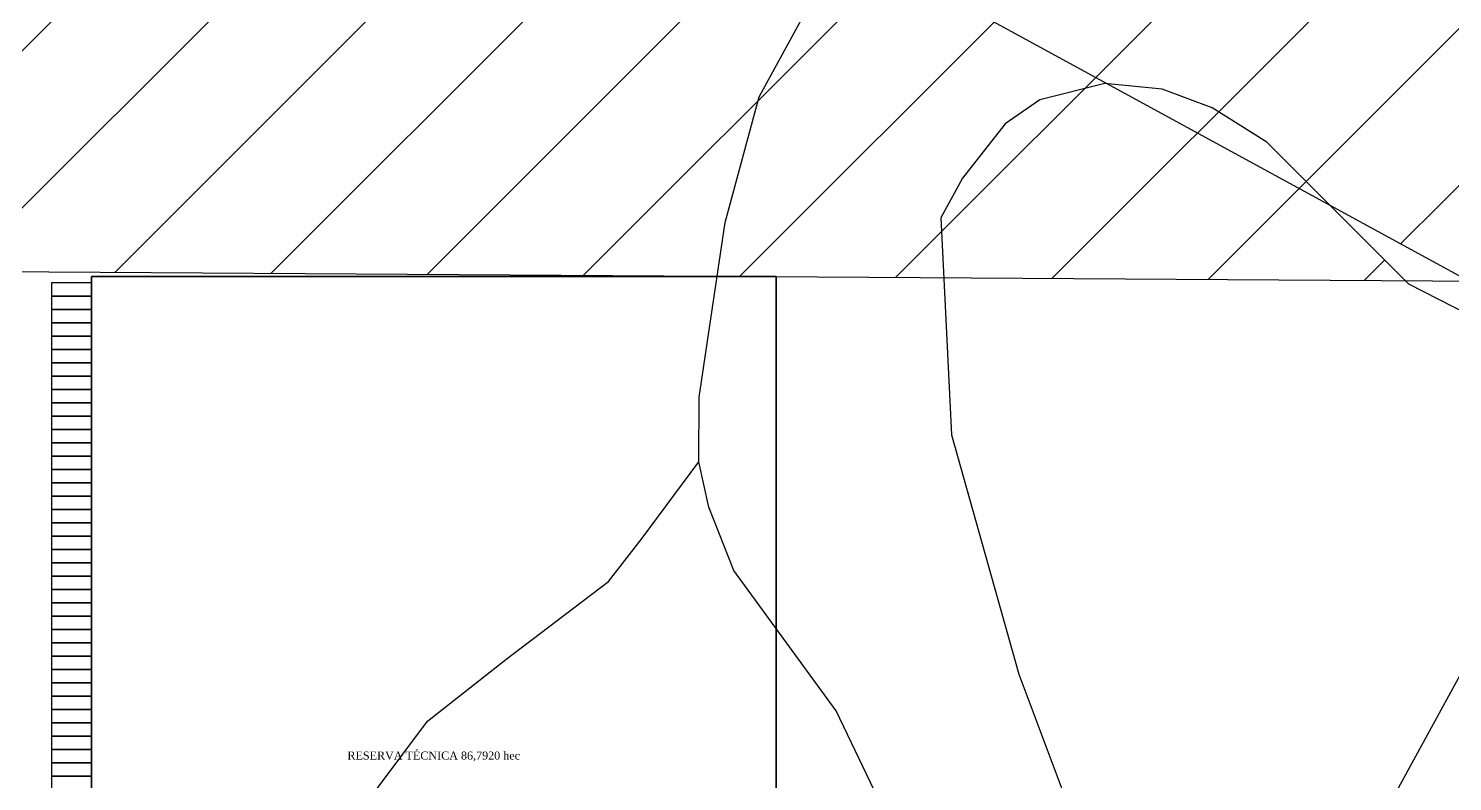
# Model space of a CAD drawing. Extents: x 1140139 to 1163904, y 18967063 to 18979615.
# Drawn here: x 1154172 to 1155773, y 18975969 to 18976816 of the extents above; entities that cross this region are included whole.
import ezdxf
from ezdxf.enums import TextEntityAlignment as Align

# ---------------------------------------------------------------- set-up
doc = ezdxf.new("R2010")
doc.units = 0
doc.header["$MEASUREMENT"] = 0
doc.layers.get('0').update_dxf_attribs({"linetype": 'CONTINUOUS'})
for name, color, linetype in [('LEVEL_1', 19, 'CONTINUOUS'), ('LEVEL_13', 19, 'CONTINUOUS'), ('LEVEL_2', 19, 'CONTINUOUS'), ('PENA01', 2, 'CONTINUOUS'), ('QUADRAS', 7, 'CONTINUOUS'), ('TEXT', 7, 'CONTINUOUS'), ('VIEW', 7, 'CONTINUOUS')]:
    doc.layers.add(name, color=color, linetype=linetype)
doc.styles.add('RUASEQUADRAS', font='dutch.ttf')

msp = doc.modelspace()

# ---------------------------------------------------------------- hatches: boundary and pattern name
h = msp.add_hatch()
h.set_pattern_fill('ANSI31', color=3, scale=1000, style=0)
h.paths.add_polyline_path([(1156687.664, 18977119.011), (1156422.982, 18977095.83), (1156480.242, 18977034.026), (1156511.575, 18976988.911), (1156516.996, 18976896.4), (1156540.461, 18976816.41), (1156594.107, 18976719.919), (1156677.576, 18976657.49), (1156774.734, 18976548.401), (1156789.323, 18976525.708), (1157448.958, 18976521.486), (1157448.958, 18977413.726), (1156930.436, 18977204.542)])
h.paths.add_polyline_path([(1156540.461, 18976816.41), (1156516.996, 18976896.4), (1156511.575, 18976988.911), (1156480.242, 18977034.026), (1156422.982, 18977095.83), (1156341.064, 18977111.457), (1156023.477, 18976530.61), (1156789.323, 18976525.708), (1156774.734, 18976548.401), (1156677.576, 18976657.49), (1156594.107, 18976719.919)])
h.paths.add_polyline_path([(1156022.341, 18977202.953), (1155962.383, 18977246.93), (1155831.936, 18977407.801), (1155800.195, 18977333.864), (1155748.013, 18977289.638), (1155687.209, 18977250.127), (1155586.803, 18977209.883), (1155428.748, 18977156.385), (1155389.9, 18977116.062), (1155359.675, 18977071.024), (1155318.071, 18977015.419), (1155277.669, 18976992.737), (1155192.552, 18976949.728), (1155117.827, 18976900.42), (1155791.469, 18976532.095), (1156023.477, 18976530.61), (1156341.064, 18977111.457), (1156265.774, 18977125.819), (1156082.699, 18977169.952)])
h.paths.add_polyline_path([(1155117.827, 18976900.42), (1155192.552, 18976949.728), (1155277.669, 18976992.737), (1155318.071, 18977015.419), (1155359.675, 18977071.024), (1155389.9, 18977116.062), (1155428.748, 18977156.385), (1155586.803, 18977209.883), (1155687.209, 18977250.127), (1155748.013, 18977289.638), (1155800.195, 18977333.864), (1155831.936, 18977407.801), (1155805.36, 18977523.072), (1155808.963, 18977621.842), (1155789.054, 18977739.064), (1155764.387, 18977786.131), (1155724.031, 18977824.987), (1155647.582, 18977838.803), (1155553.489, 18977851.073), (1155476.295, 18977866.154), (1155400.647, 18977901.918), (1155335.224, 18977976.866), (1155241.268, 18978173.751), (1155180.155, 18978246.343), (1155132.731, 18978272.272), (1155080.196, 18978278.611), (1154988.411, 18978233.652), (1154807.6, 18978159.017), (1154739.373, 18978157.144), (1154564.52, 18978185.588), (1154481.405, 18978197.453), (1154412.779, 18978184.605), (1154376.287, 18978148.591), (1154344.107, 18978110.219), (1154267.612, 18978062.498), (1154134.671, 18978034.445), (1153949.029, 18977957.011), (1153680.744, 18977835.06), (1153585.049, 18977803.432), (1153457.661, 18977808.143)])
h.paths.add_polyline_path([(1153457.661, 18977808.143), (1153420.374, 18977809.522), (1153271.788, 18977834.796), (1153124.805, 18977903.969), (1152852.039, 18978081.09), (1152715.171, 18978214.111), (1151788.008, 18978721.053), (1151717.548, 18978662.933), (1151523.756, 18978533.831), (1151505.31, 18978510.337), (1151495.086, 18978471.154), (1151528.776, 18978430.347), (1151593.445, 18978394.988), (1151620.468, 18978352.229), (1151608.689, 18978330.686), (1151574.953, 18978309.955), (1151526.728, 18978313.937), (1151351.475, 18978331.406), (1151295.027, 18978351.075), (1151213.113, 18978395.863), (1151186.09, 18978438.622), (1151131.245, 18978502.19), (1151084.621, 18978550.069), (1151026.619, 18978587.379), (1150986.262, 18978626.234), (1150948.308, 18978730.937), (1150873.507, 18978850.189), (1150810.038, 18978918.472), (1150620.342, 18979022.191), (1150451.045, 18979127.339), (1150337.751, 18979155.705), (1150256.191, 18979149.929), (1150202.053, 18979112.37), (1150092.979, 18979015.301), (1149993.727, 18978946.442), (1149941.053, 18978955.962), (1149941.053, 18976569.542), (1154946.488, 18976537.504), (1154955.463, 18976598.047), (1154993.602, 18976739.497), (1155057.208, 18976855.83), (1155113.702, 18976897.698), (1155117.827, 18976900.42)])
h.paths.add_polyline_path([(1155720.424, 18976532.55), (1155671.252, 18976581.803), (1155636.028, 18976617.085), (1155117.827, 18976900.42), (1155113.702, 18976897.698), (1155057.208, 18976855.83), (1154993.602, 18976739.497), (1154955.463, 18976598.047), (1154946.488, 18976537.504)])
h.paths.add_polyline_path([(1152268.205, 18978871.148), (1152202.827, 18979007.635), (1152181.671, 18979030.396), (1152109.534, 18979041.855), (1152055.797, 18979015.269), (1151987.125, 18978940.884), (1151952.188, 18978887.229), (1151880.76, 18978797.56), (1151788.008, 18978721.053), (1152715.171, 18978214.111), (1152654.566, 18978273.012), (1152446.562, 18978537.852)], flags=17)
h.paths.add_polyline_path([(1152721.502, 18976970.108), (1154341.393, 18976970.108), (1154341.393, 18977039.715), (1152721.502, 18977039.715)], flags=24)

# ---------------------------------------------------------------- linework, layer by layer
for points in [[(1154242.81, 18976514.91), (1154242.81, 18976529.91), (1154197.81, 18976529.91), (1154197.81, 18976514.91)], [(1154242.81, 18976499.91), (1154242.81, 18976514.91), (1154197.81, 18976514.91), (1154197.81, 18976499.91)], [(1154242.81, 18976484.91), (1154242.81, 18976499.91), (1154197.81, 18976499.91), (1154197.81, 18976484.91)], [(1154242.81, 18976469.91), (1154242.81, 18976484.91), (1154197.81, 18976484.91), (1154197.81, 18976469.91)], [(1154242.81, 18976454.91), (1154242.81, 18976469.91), (1154197.81, 18976469.91), (1154197.81, 18976454.91)], [(1154242.81, 18976439.91), (1154242.81, 18976454.91), (1154197.81, 18976454.91), (1154197.81, 18976439.91)], [(1154242.81, 18976424.91), (1154242.81, 18976439.91), (1154197.81, 18976439.91), (1154197.81, 18976424.91)], [(1154242.81, 18976409.91), (1154242.81, 18976424.91), (1154197.81, 18976424.91), (1154197.81, 18976409.91)], [(1154242.81, 18976394.91), (1154242.81, 18976409.91), (1154197.81, 18976409.91), (1154197.81, 18976394.91)], [(1154242.81, 18976379.91), (1154242.81, 18976394.91), (1154197.81, 18976394.91), (1154197.81, 18976379.91)], [(1154242.81, 18976364.91), (1154242.81, 18976379.91), (1154197.81, 18976379.91), (1154197.81, 18976364.91)], [(1154242.81, 18976349.91), (1154242.81, 18976364.91), (1154197.81, 18976364.91), (1154197.81, 18976349.91)], [(1154242.81, 18976334.91), (1154242.81, 18976349.91), (1154197.81, 18976349.91), (1154197.81, 18976334.91)], [(1154242.81, 18976319.91), (1154242.81, 18976334.91), (1154197.81, 18976334.91), (1154197.81, 18976319.91)], [(1154242.81, 18976304.91), (1154242.81, 18976319.91), (1154197.81, 18976319.91), (1154197.81, 18976304.91)], [(1154242.81, 18976289.91), (1154242.81, 18976304.91), (1154197.81, 18976304.91), (1154197.81, 18976289.91)], [(1154242.81, 18976274.91), (1154242.81, 18976289.91), (1154197.81, 18976289.91), (1154197.81, 18976274.91)], [(1154242.81, 18976259.91), (1154242.81, 18976274.91), (1154197.81, 18976274.91), (1154197.81, 18976259.91)], [(1154242.81, 18976244.91), (1154242.81, 18976259.91), (1154197.81, 18976259.91), (1154197.81, 18976244.91)], [(1154242.81, 18976229.91), (1154242.81, 18976244.91), (1154197.81, 18976244.91), (1154197.81, 18976229.91)], [(1154242.81, 18976214.91), (1154242.81, 18976229.91), (1154197.81, 18976229.91), (1154197.81, 18976214.91)], [(1154242.81, 18976199.91), (1154242.81, 18976214.91), (1154197.81, 18976214.91), (1154197.81, 18976199.91)], [(1154242.81, 18976184.91), (1154242.81, 18976199.91), (1154197.81, 18976199.91), (1154197.81, 18976184.91)], [(1154242.81, 18976169.91), (1154242.81, 18976184.91), (1154197.81, 18976184.91), (1154197.81, 18976169.91)], [(1154242.81, 18976154.91), (1154242.81, 18976169.91), (1154197.81, 18976169.91), (1154197.81, 18976154.91)], [(1154242.81, 18976139.91), (1154242.81, 18976154.91), (1154197.81, 18976154.91), (1154197.81, 18976139.91)], [(1154242.81, 18976124.91), (1154242.81, 18976139.91), (1154197.81, 18976139.91), (1154197.81, 18976124.91)], [(1154242.81, 18976109.91), (1154242.81, 18976124.91), (1154197.81, 18976124.91), (1154197.81, 18976109.91)], [(1154242.81, 18976094.91), (1154242.81, 18976109.91), (1154197.81, 18976109.91), (1154197.81, 18976094.91)], [(1154242.81, 18976079.91), (1154242.81, 18976094.91), (1154197.81, 18976094.91), (1154197.81, 18976079.91)], [(1154242.81, 18976064.91), (1154242.81, 18976079.91), (1154197.81, 18976079.91), (1154197.81, 18976064.91)], [(1154242.81, 18976049.91), (1154242.81, 18976064.91), (1154197.81, 18976064.91), (1154197.81, 18976049.91)], [(1154242.81, 18976034.91), (1154242.81, 18976049.91), (1154197.81, 18976049.91), (1154197.81, 18976034.91)], [(1154242.81, 18976019.91), (1154242.81, 18976034.91), (1154197.81, 18976034.91), (1154197.81, 18976019.91)], [(1154242.81, 18976004.91), (1154242.81, 18976019.91), (1154197.81, 18976019.91), (1154197.81, 18976004.91)], [(1154242.81, 18975989.91), (1154242.81, 18976004.91), (1154197.81, 18976004.91), (1154197.81, 18975989.91)], [(1154242.81, 18975974.91), (1154242.81, 18975989.91), (1154197.81, 18975989.91), (1154197.81, 18975974.91)], [(1154242.81, 18975959.91), (1154242.81, 18975974.91), (1154197.81, 18975974.91), (1154197.81, 18975959.91)]]:
    msp.add_lwpolyline(points, close=True)
at = {"layer": 'LEVEL_1', "color": 5, "linetype": 'Continuous'}
for points in [[(1155760.26, 18974792.425), (1155634.478, 18974900.374), (1155562.033, 18975023.934), (1155478.656, 18975209.439), (1155388.965, 18975342.43), (1155289.805, 18975396.647), (1155230.248, 18975451.597), (1155195.404, 18975521.018), (1155183.717, 18975622.552), (1155171.275, 18975763.675), (1155159.188, 18975854.234), (1155127.5, 18975949.913), (1155080.522, 18976048.355), (1154965.364, 18976206.463), (1154937.187, 18976277.836), (1154925.854, 18976328.806), (1154926.301, 18976401.318), (1154955.463, 18976598.047), (1154993.602, 18976739.497), (1155057.208, 18976855.83)], [(1154449.937, 18975396.931), (1154481.456, 18975597.968), (1154491.017, 18975799.816), (1154537.378, 18975925.578), (1154620.586, 18976036.789), (1154708.859, 18976106.055), (1154824.201, 18976194.1), (1154861.093, 18976241.089), (1154925.854, 18976328.806)]]:
    msp.add_lwpolyline(points, dxfattribs=at)
at = {"layer": 'LEVEL_13', "color": 19, "linetype": 'Continuous'}
for p, q in [((1150169.307, 18979606.103), (1157448.958, 18975625.836)), ((1154612.437, 18973949.91), (1157448.958, 18979137.724))]:
    msp.add_line(p, q, dxfattribs=at)
at = {"layer": 'LEVEL_2', "color": 7, "linetype": 'Continuous'}
for p, q in [((1155382.419, 18976754.266), (1155309.402, 18976736.032)), ((1155446.929, 18976748.074), (1155382.419, 18976754.266)), ((1155503.279, 18976726.956), (1155446.929, 18976748.074)), ((1155309.402, 18976736.032), (1155270.334, 18976708.929)), ((1155564.71, 18976688.521), (1155503.279, 18976726.956)), ((1155270.334, 18976708.929), (1155222.412, 18976647.893)), ((1155671.252, 18976581.803), (1155564.71, 18976688.521)), ((1155222.412, 18976647.893), (1155197.932, 18976603.121)), ((1155197.932, 18976603.121), (1155209.979, 18976359.057)), ((1155724.523, 18976528.444), (1155671.252, 18976581.803)), ((1155860.972, 18976458.685), (1155724.523, 18976528.444)), ((1155209.979, 18976359.057), (1155285.843, 18976089.793)), ((1155285.843, 18976089.793), (1155461.05, 18975620.815))]:
    msp.add_line(p, q, dxfattribs=at)
at = {"layer": 'PENA01'}
msp.add_lwpolyline([(1156614.39, 18974801.634), (1157384.04, 18976515.623), (1157370.455, 18976521.989), (1156823.996, 18976525.486), (1156349.219, 18975467.4), (1156546.041, 18975379.084), (1156535.865, 18975322.558), (1156401.269, 18975346.628), (1156202.806, 18975364.91), (1154912.81, 18975364.91), (1154912.81, 18974864.91), (1154842.81, 18974864.91), (1154842.81, 18975004.91), (1154882.81, 18975004.91), (1154882.81, 18975409.91), (1155012.81, 18975409.91), (1155012.81, 18976537.079), (1154242.81, 18976537.079), (1154242.81, 18975562.91), (1154122.806, 18975562.91)], dxfattribs=at)
at = {"layer": 'QUADRAS'}
msp.add_lwpolyline([(1154242.81, 18976537.079), (1155012.81, 18976537.079), (1155012.81, 18975409.91), (1154242.81, 18975409.91)], close=True, dxfattribs=at)
at = {"layer": 'VIEW'}
msp.add_line((1149941.053, 18976569.542), (1157448.958, 18976521.486), dxfattribs=at)

# ---------------------------------------------------------------- texts
at = {"layer": 'TEXT', "linetype": 'Continuous', "style": 'RUASEQUADRAS'}
msp.add_text('RESERVA TÉCNICA 86,7920 hec', height=9, dxfattribs=at).set_placement((1154530.757, 18975990.957), align=Align.BOTTOM_LEFT)

doc.saveas('drawing.dxf')
